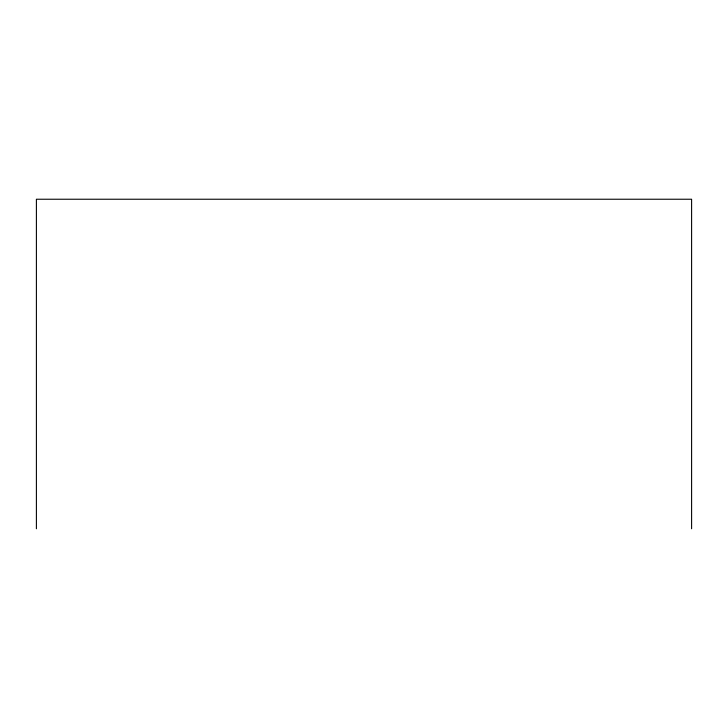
<?xml version="1.0" encoding="UTF-8"?>
<svg xmlns="http://www.w3.org/2000/svg" width="728" height="728" viewBox="0 0 728 728"><rect width="100%" height="100%" fill="white"/><g stroke="black" fill="none" stroke-linecap="round" stroke-linejoin="round"><path stroke-width="1.09" d="M691.6 528.765L691.6 199.235L36.4 199.235L36.4 528.765"/></g></svg>
